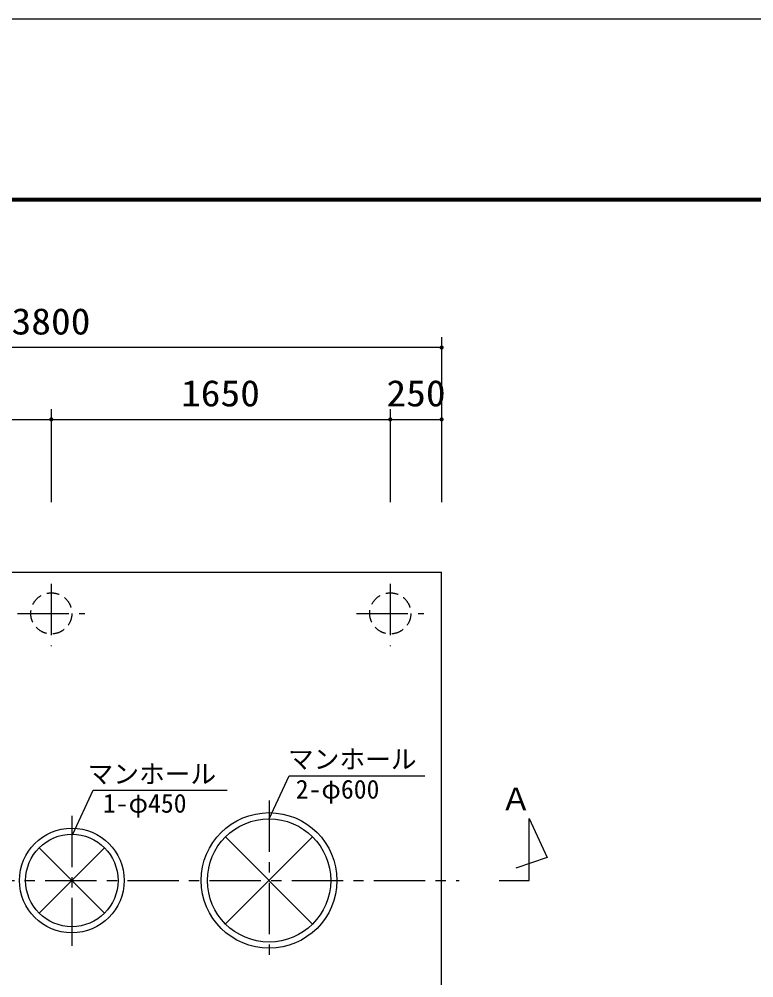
# Model space of a CAD drawing. Units: millimetres, scale not verified. Extents: x -14850 to 14850, y -10500 to 10500.
# Drawn here: x -8240 to -4664, y 5833 to 10500 of the extents above; entities that cross this region are included whole.
import ezdxf
from ezdxf.enums import TextEntityAlignment as Align

# ---------------------------------------------------------------- set-up
doc = ezdxf.new("R2010")
doc.units = ezdxf.units.MM
doc.header["$LTSCALE"] = 50
doc.linetypes.add('CHAIN1', pattern=[8, 5, -1, 1, -1])
doc.linetypes.add('DASHED1', pattern=[1.8, 1.2, -0.6])
for name, color, linetype, lineweight in [('0-0_機器', 5, 'Continuous', 25), ('0-1_空気管', 3, 'Continuous', 25), ('0-5_製作', 5, 'Continuous', 25), ('0-7_図面枠', 7, 'Continuous', 25), ('0-8_Axis_waku', 7, 'Continuous', 25)]:
    doc.layers.add(name, color=color, linetype=linetype, lineweight=lineweight)
doc.styles.add('ＭＳ ゴシック', font='')
doc.styles.get('ＭＳ ゴシック').set_extended_font_data('MS Gothic')

msp = doc.modelspace()

# ---------------------------------------------------------------- linework, layer by layer
at = {"layer": '0-0_機器', "color": 2}
for p in [(-9983.59, 7807.11), (-6183.59, 4807.11)]:
    msp.add_line(p, (-6183.59, 7807.11), dxfattribs=at)
at = {"layer": '0-0_機器', "color": 2, "linetype": 'CHAIN1'}
for p, q in [((-8083.59, 7751.07), (-8083.59, 7447.96)), ((-6433.59, 7751.07), (-6433.59, 7447.96)), ((-8248.34, 7607.11), (-7920.31, 7607.11)), ((-6598.34, 7607.11), (-6270.31, 7607.11))]:
    msp.add_line(p, q, dxfattribs=at)
at = {"layer": '0-0_機器', "color": 3}
msp.add_lwpolyline([(-5903.27, 6307.11), (-5756.91, 6307.11), (-5756.91, 6608.61), (-5670.39, 6418.28), (-5821.79, 6366.37)], dxfattribs=at)
at = {"layer": '0-0_機器', "color": 2, "linetype": 'DASHED1'}
for centre in [(-8083.59, 7607.11), (-6433.59, 7607.11)]:
    msp.add_circle(centre, 100, dxfattribs=at)
at = {"layer": '0-1_空気管', "color": 4}
for p, q in [((-7023.58, 6607.11), (-6926.37, 6817.08)), ((-6926.37, 6817.08), (-6264.86, 6817.08))]:
    msp.add_line(p, q, dxfattribs=at)
at = {"layer": '0-1_空気管', "linetype": 'CHAIN1'}
for p, q in [((-7023.58, 6695.73), (-7023.58, 5916.15)), ((-7983.59, 6622.48), (-7983.59, 5989.4)), ((-10113.45, 6307.11), (-6097.7, 6307.11))]:
    msp.add_line(p, q, dxfattribs=at)
at = {"layer": '0-1_空気管'}
for p, q in [((-7235.47, 6095.22), (-6811.45, 6519.24)), ((-7235.37, 6518.89), (-6811.45, 6094.98)), ((-8142.69, 6466.21), (-7824.48, 6148.01)), ((-8142.68, 6148.01), (-7824.49, 6466.21))]:
    msp.add_line(p, q, dxfattribs=at)
at = {"layer": '0-1_空気管', "color": 4}
msp.add_lwpolyline([(-7979.6, 6532.07), (-7880.2, 6746.74), (-7226.95, 6746.74)], dxfattribs=at)
at = {"layer": '0-1_空気管'}
for centre, radius in [((-7023.58, 6307.11), 330), ((-7023.58, 6307.11), 300), ((-7983.59, 6307.11), 255), ((-7983.59, 6307.11), 225)]:
    msp.add_circle(centre, radius, dxfattribs=at)
at = {"layer": '0-5_製作', "color": 2}
for p, q in [((-6183.59, 8951.42), (-6183.59, 8551.42)), ((-6183.59, 8901.42), (-9983.59, 8901.42)), ((-8083.59, 8601.42), (-8083.59, 8148.53)), ((-6433.59, 8601.42), (-6433.59, 8148.53)), ((-6183.59, 8601.42), (-6183.59, 8148.53)), ((-9733.59, 8551.42), (-8083.59, 8551.42)), ((-8083.59, 8551.42), (-6433.59, 8551.42)), ((-6433.59, 8551.42), (-6183.59, 8551.42))]:
    msp.add_line(p, q, dxfattribs=at)
at = {"layer": '0-5_製作'}
for points in [[(-6183.59, 8901.42), (-6193.59, 8901.42), (-6193.57, 8902.05)], [(-6183.59, 8901.42), (-6193.51, 8900.17), (-6193.59, 8901.42)], [(-6183.59, 8901.42), (-6193.57, 8902.05), (-6193.41, 8903.3)], [(-6183.59, 8901.42), (-6193.27, 8898.94), (-6193.51, 8900.17)], [(-6183.59, 8901.42), (-6193.41, 8903.3), (-6193.1, 8904.51)], [(-6183.59, 8901.42), (-6192.88, 8897.74), (-6193.27, 8898.94)], [(-6183.59, 8911.42), (-6193.1, 8904.51), (-6192.63, 8905.68)], [(-6183.59, 8901.42), (-6193.1, 8904.51), (-6183.59, 8911.42)], [(-6183.59, 8901.42), (-6192.35, 8896.61), (-6192.88, 8897.74)], [(-6183.59, 8911.42), (-6192.63, 8905.68), (-6184.84, 8911.34)], [(-6184.84, 8911.34), (-6192.63, 8905.68), (-6192.03, 8906.78)], [(-6183.59, 8901.42), (-6191.68, 8895.55), (-6192.35, 8896.61)], [(-6184.84, 8911.34), (-6192.03, 8906.78), (-6186.07, 8911.11)], [(-6186.07, 8911.11), (-6192.03, 8906.78), (-6191.29, 8907.8)], [(-6183.59, 8891.42), (-6191.68, 8895.55), (-6183.59, 8901.42)], [(-6183.59, 8891.42), (-6190.87, 8894.58), (-6191.68, 8895.55)], [(-6186.07, 8911.11), (-6191.29, 8907.8), (-6187.27, 8910.72)], [(-6187.27, 8910.72), (-6191.29, 8907.8), (-6190.43, 8908.71)], [(-6183.59, 8891.42), (-6189.96, 8893.72), (-6190.87, 8894.58)], [(-6187.27, 8910.72), (-6190.43, 8908.71), (-6188.4, 8910.19)], [(-6188.4, 8910.19), (-6190.43, 8908.71), (-6189.46, 8909.51)], [(-6183.59, 8891.42), (-6188.94, 8892.98), (-6189.96, 8893.72)], [(-6183.59, 8891.42), (-6187.84, 8892.37), (-6188.94, 8892.98)], [(-6183.59, 8891.42), (-6186.68, 8891.91), (-6187.84, 8892.37)], [(-6183.59, 8891.42), (-6185.46, 8891.6), (-6186.68, 8891.91)], [(-6183.59, 8891.42), (-6184.21, 8891.44), (-6185.46, 8891.6)], [(-6182.96, 8911.4), (-6183.59, 8901.42), (-6183.59, 8911.42)], [(-6181.71, 8911.25), (-6183.59, 8901.42), (-6182.96, 8911.4)], [(-6180.5, 8910.93), (-6183.59, 8901.42), (-6181.71, 8911.25)], [(-6179.33, 8910.47), (-6183.59, 8901.42), (-6180.5, 8910.93)], [(-6178.23, 8909.87), (-6183.59, 8901.42), (-6179.33, 8910.47)], [(-6177.21, 8909.13), (-6183.59, 8901.42), (-6178.23, 8909.87)], [(-6176.3, 8908.27), (-6183.59, 8901.42), (-6177.21, 8909.13)], [(-6175.5, 8907.3), (-6183.59, 8901.42), (-6176.3, 8908.27)], [(-6174.82, 8906.24), (-6183.59, 8901.42), (-6175.5, 8907.3)], [(-6174.82, 8906.24), (-6173.59, 8901.42), (-6183.59, 8901.42)], [(-6173.59, 8901.42), (-6183.59, 8891.42), (-6183.59, 8901.42)], [(-6173.6, 8900.8), (-6183.59, 8891.42), (-6173.59, 8901.42)], [(-6173.76, 8899.55), (-6183.59, 8891.42), (-6173.6, 8900.8)], [(-6174.07, 8898.33), (-6183.59, 8891.42), (-6173.76, 8899.55)], [(-6174.54, 8897.17), (-6183.59, 8891.42), (-6174.07, 8898.33)], [(-6174.54, 8897.17), (-6182.33, 8891.5), (-6183.59, 8891.42)], [(-6175.14, 8896.06), (-6182.33, 8891.5), (-6174.54, 8897.17)], [(-6175.14, 8896.06), (-6181.1, 8891.74), (-6182.33, 8891.5)], [(-6175.88, 8895.05), (-6181.1, 8891.74), (-6175.14, 8896.06)], [(-6175.88, 8895.05), (-6179.9, 8892.13), (-6181.1, 8891.74)], [(-6176.74, 8894.13), (-6179.9, 8892.13), (-6175.88, 8895.05)], [(-6176.74, 8894.13), (-6178.77, 8892.66), (-6179.9, 8892.13)], [(-6177.71, 8893.33), (-6178.77, 8892.66), (-6176.74, 8894.13)], [(-6174.29, 8905.1), (-6173.59, 8901.42), (-6174.82, 8906.24)], [(-6173.9, 8903.91), (-6173.59, 8901.42), (-6174.29, 8905.1)], [(-6173.66, 8902.68), (-6173.59, 8901.42), (-6173.9, 8903.91)], [(-8083.59, 8561.42), (-8093.59, 8551.42), (-8093.57, 8552.05)], [(-8083.59, 8551.42), (-8093.59, 8551.42), (-8083.59, 8561.42)], [(-8083.59, 8551.42), (-8093.51, 8550.17), (-8093.59, 8551.42)], [(-8083.59, 8561.42), (-8093.57, 8552.05), (-8084.84, 8561.34)], [(-8084.84, 8561.34), (-8093.57, 8552.05), (-8093.41, 8553.3)], [(-8083.59, 8551.42), (-8093.27, 8548.94), (-8093.51, 8550.17)], [(-8084.84, 8561.34), (-8093.41, 8553.3), (-8086.07, 8561.11)], [(-8086.07, 8561.11), (-8093.41, 8553.3), (-8093.1, 8554.51)], [(-8083.59, 8551.42), (-8092.88, 8547.74), (-8093.27, 8548.94)], [(-8086.07, 8561.11), (-8093.1, 8554.51), (-8087.27, 8560.72)], [(-8087.27, 8560.72), (-8093.1, 8554.51), (-8092.63, 8555.68)], [(-8083.59, 8551.42), (-8092.35, 8546.61), (-8092.88, 8547.74)], [(-8087.27, 8560.72), (-8092.63, 8555.68), (-8088.4, 8560.19)], [(-8088.4, 8560.19), (-8092.63, 8555.68), (-8092.03, 8556.78)], [(-8083.59, 8551.42), (-8091.68, 8545.55), (-8092.35, 8546.61)], [(-8088.4, 8560.19), (-8092.03, 8556.78), (-8089.46, 8559.51)], [(-8089.46, 8559.51), (-8092.03, 8556.78), (-8091.29, 8557.8)], [(-8083.59, 8551.42), (-8090.87, 8544.58), (-8091.68, 8545.55)], [(-8089.46, 8559.51), (-8091.29, 8557.8), (-8090.43, 8558.71)], [(-8083.59, 8551.42), (-8089.96, 8543.72), (-8090.87, 8544.58)], [(-8083.59, 8541.42), (-8089.96, 8543.72), (-8083.59, 8551.42)], [(-8083.59, 8541.42), (-8088.94, 8542.98), (-8089.96, 8543.72)], [(-8083.59, 8541.42), (-8087.84, 8542.37), (-8088.94, 8542.98)], [(-8083.59, 8541.42), (-8086.68, 8541.91), (-8087.84, 8542.37)], [(-8083.59, 8541.42), (-8085.46, 8541.6), (-8086.68, 8541.91)], [(-8083.59, 8541.42), (-8084.21, 8541.44), (-8085.46, 8541.6)], [(-8082.96, 8561.4), (-8083.59, 8551.42), (-8083.59, 8561.42)], [(-8081.71, 8561.25), (-8083.59, 8551.42), (-8082.96, 8561.4)], [(-8080.5, 8560.93), (-8083.59, 8551.42), (-8081.71, 8561.25)], [(-8079.33, 8560.47), (-8083.59, 8551.42), (-8080.5, 8560.93)], [(-8078.23, 8559.87), (-8083.59, 8551.42), (-8079.33, 8560.47)], [(-8077.21, 8559.13), (-8083.59, 8551.42), (-8078.23, 8559.87)], [(-8076.3, 8558.27), (-8083.59, 8551.42), (-8077.21, 8559.13)], [(-8076.3, 8558.27), (-8073.59, 8551.42), (-8083.59, 8551.42)], [(-8073.59, 8551.42), (-8083.59, 8541.42), (-8083.59, 8551.42)], [(-8073.6, 8550.8), (-8083.59, 8541.42), (-8073.59, 8551.42)], [(-8073.6, 8550.8), (-8082.33, 8541.5), (-8083.59, 8541.42)], [(-8073.76, 8549.55), (-8082.33, 8541.5), (-8073.6, 8550.8)], [(-8073.76, 8549.55), (-8081.1, 8541.74), (-8082.33, 8541.5)], [(-8074.07, 8548.33), (-8081.1, 8541.74), (-8073.76, 8549.55)], [(-8074.07, 8548.33), (-8079.9, 8542.13), (-8081.1, 8541.74)], [(-8074.54, 8547.17), (-8079.9, 8542.13), (-8074.07, 8548.33)], [(-8074.54, 8547.17), (-8078.77, 8542.66), (-8079.9, 8542.13)], [(-8075.14, 8546.06), (-8078.77, 8542.66), (-8074.54, 8547.17)], [(-8075.14, 8546.06), (-8077.71, 8543.33), (-8078.77, 8542.66)], [(-8075.88, 8545.05), (-8077.71, 8543.33), (-8075.14, 8546.06)], [(-8075.88, 8545.05), (-8076.74, 8544.13), (-8077.71, 8543.33)], [(-8075.5, 8557.3), (-8073.59, 8551.42), (-8076.3, 8558.27)], [(-8074.82, 8556.24), (-8073.59, 8551.42), (-8075.5, 8557.3)], [(-8074.29, 8555.1), (-8073.59, 8551.42), (-8074.82, 8556.24)], [(-8073.9, 8553.91), (-8073.59, 8551.42), (-8074.29, 8555.1)], [(-8073.66, 8552.68), (-8073.59, 8551.42), (-8073.9, 8553.91)], [(-6433.59, 8551.42), (-6443.59, 8551.42), (-6443.57, 8552.05)], [(-6433.59, 8551.42), (-6443.51, 8550.17), (-6443.59, 8551.42)], [(-6433.59, 8551.42), (-6443.57, 8552.05), (-6443.41, 8553.3)], [(-6433.59, 8551.42), (-6443.27, 8548.94), (-6443.51, 8550.17)], [(-6433.59, 8561.42), (-6443.41, 8553.3), (-6443.1, 8554.51)], [(-6433.59, 8551.42), (-6443.41, 8553.3), (-6433.59, 8561.42)], [(-6433.59, 8551.42), (-6442.88, 8547.74), (-6443.27, 8548.94)], [(-6433.59, 8561.42), (-6443.1, 8554.51), (-6434.84, 8561.34)], [(-6434.84, 8561.34), (-6443.1, 8554.51), (-6442.63, 8555.68)], [(-6433.59, 8551.42), (-6442.35, 8546.61), (-6442.88, 8547.74)], [(-6434.84, 8561.34), (-6442.63, 8555.68), (-6436.07, 8561.11)], [(-6436.07, 8561.11), (-6442.63, 8555.68), (-6442.03, 8556.78)], [(-6433.59, 8551.42), (-6441.68, 8545.55), (-6442.35, 8546.61)], [(-6436.07, 8561.11), (-6442.03, 8556.78), (-6437.27, 8560.72)], [(-6437.27, 8560.72), (-6442.03, 8556.78), (-6441.29, 8557.8)], [(-6433.59, 8551.42), (-6440.88, 8544.58), (-6441.68, 8545.55)], [(-6437.27, 8560.72), (-6441.29, 8557.8), (-6438.4, 8560.19)], [(-6438.4, 8560.19), (-6441.29, 8557.8), (-6440.43, 8558.71)], [(-6433.59, 8541.42), (-6440.88, 8544.58), (-6433.59, 8551.42)], [(-6433.59, 8541.42), (-6439.96, 8543.72), (-6440.88, 8544.58)], [(-6438.4, 8560.19), (-6440.43, 8558.71), (-6439.46, 8559.51)], [(-6433.59, 8541.42), (-6438.94, 8542.98), (-6439.96, 8543.72)], [(-6433.59, 8541.42), (-6437.84, 8542.37), (-6438.94, 8542.98)], [(-6433.59, 8541.42), (-6436.68, 8541.91), (-6437.84, 8542.37)], [(-6433.59, 8541.42), (-6435.46, 8541.6), (-6436.68, 8541.91)], [(-6433.59, 8541.42), (-6434.21, 8541.44), (-6435.46, 8541.6)], [(-6432.96, 8561.4), (-6433.59, 8551.42), (-6433.59, 8561.42)], [(-6431.71, 8561.25), (-6433.59, 8551.42), (-6432.96, 8561.4)], [(-6430.5, 8560.93), (-6433.59, 8551.42), (-6431.71, 8561.25)], [(-6429.33, 8560.47), (-6433.59, 8551.42), (-6430.5, 8560.93)], [(-6428.23, 8559.87), (-6433.59, 8551.42), (-6429.33, 8560.47)], [(-6427.21, 8559.13), (-6433.59, 8551.42), (-6428.23, 8559.87)], [(-6426.3, 8558.27), (-6433.59, 8551.42), (-6427.21, 8559.13)], [(-6425.5, 8557.3), (-6433.59, 8551.42), (-6426.3, 8558.27)], [(-6425.5, 8557.3), (-6423.59, 8551.42), (-6433.59, 8551.42)], [(-6423.59, 8551.42), (-6433.59, 8541.42), (-6433.59, 8551.42)], [(-6423.61, 8550.8), (-6433.59, 8541.42), (-6423.59, 8551.42)], [(-6423.76, 8549.55), (-6433.59, 8541.42), (-6423.61, 8550.8)], [(-6424.08, 8548.33), (-6433.59, 8541.42), (-6423.76, 8549.55)], [(-6424.08, 8548.33), (-6432.33, 8541.5), (-6433.59, 8541.42)], [(-6424.54, 8547.17), (-6432.33, 8541.5), (-6424.08, 8548.33)], [(-6424.54, 8547.17), (-6431.1, 8541.74), (-6432.33, 8541.5)], [(-6425.14, 8546.06), (-6431.1, 8541.74), (-6424.54, 8547.17)], [(-6425.14, 8546.06), (-6429.9, 8542.13), (-6431.1, 8541.74)], [(-6425.88, 8545.05), (-6429.9, 8542.13), (-6425.14, 8546.06)], [(-6425.88, 8545.05), (-6428.77, 8542.66), (-6429.9, 8542.13)], [(-6426.74, 8544.13), (-6428.77, 8542.66), (-6425.88, 8545.05)], [(-6426.74, 8544.13), (-6427.71, 8543.33), (-6428.77, 8542.66)], [(-6424.82, 8556.24), (-6423.59, 8551.42), (-6425.5, 8557.3)], [(-6424.29, 8555.1), (-6423.59, 8551.42), (-6424.82, 8556.24)], [(-6423.9, 8553.91), (-6423.59, 8551.42), (-6424.29, 8555.1)], [(-6423.66, 8552.68), (-6423.59, 8551.42), (-6423.9, 8553.91)], [(-6183.59, 8551.42), (-6193.59, 8551.42), (-6193.57, 8552.05)], [(-6183.59, 8551.42), (-6193.51, 8550.17), (-6193.59, 8551.42)], [(-6183.59, 8551.42), (-6193.57, 8552.05), (-6193.41, 8553.3)], [(-6183.59, 8551.42), (-6193.27, 8548.94), (-6193.51, 8550.17)], [(-6183.59, 8551.42), (-6193.41, 8553.3), (-6193.1, 8554.51)], [(-6183.59, 8551.42), (-6192.88, 8547.74), (-6193.27, 8548.94)], [(-6183.59, 8561.42), (-6193.1, 8554.51), (-6192.63, 8555.68)], [(-6183.59, 8551.42), (-6193.1, 8554.51), (-6183.59, 8561.42)], [(-6183.59, 8551.42), (-6192.35, 8546.61), (-6192.88, 8547.74)], [(-6183.59, 8561.42), (-6192.63, 8555.68), (-6184.84, 8561.34)], [(-6184.84, 8561.34), (-6192.63, 8555.68), (-6192.03, 8556.78)], [(-6183.59, 8551.42), (-6191.68, 8545.55), (-6192.35, 8546.61)], [(-6184.84, 8561.34), (-6192.03, 8556.78), (-6186.07, 8561.11)], [(-6186.07, 8561.11), (-6192.03, 8556.78), (-6191.29, 8557.8)], [(-6183.59, 8541.42), (-6191.68, 8545.55), (-6183.59, 8551.42)], [(-6183.59, 8541.42), (-6190.87, 8544.58), (-6191.68, 8545.55)], [(-6186.07, 8561.11), (-6191.29, 8557.8), (-6187.27, 8560.72)], [(-6187.27, 8560.72), (-6191.29, 8557.8), (-6190.43, 8558.71)], [(-6183.59, 8541.42), (-6189.96, 8543.72), (-6190.87, 8544.58)], [(-6187.27, 8560.72), (-6190.43, 8558.71), (-6188.4, 8560.19)], [(-6188.4, 8560.19), (-6190.43, 8558.71), (-6189.46, 8559.51)], [(-6183.59, 8541.42), (-6188.94, 8542.98), (-6189.96, 8543.72)], [(-6183.59, 8541.42), (-6187.84, 8542.37), (-6188.94, 8542.98)], [(-6183.59, 8541.42), (-6186.68, 8541.91), (-6187.84, 8542.37)], [(-6183.59, 8541.42), (-6185.46, 8541.6), (-6186.68, 8541.91)], [(-6183.59, 8541.42), (-6184.21, 8541.44), (-6185.46, 8541.6)], [(-6182.96, 8561.4), (-6183.59, 8551.42), (-6183.59, 8561.42)], [(-6181.71, 8561.25), (-6183.59, 8551.42), (-6182.96, 8561.4)], [(-6180.5, 8560.93), (-6183.59, 8551.42), (-6181.71, 8561.25)], [(-6179.33, 8560.47), (-6183.59, 8551.42), (-6180.5, 8560.93)], [(-6178.23, 8559.87), (-6183.59, 8551.42), (-6179.33, 8560.47)], [(-6177.21, 8559.13), (-6183.59, 8551.42), (-6178.23, 8559.87)], [(-6176.3, 8558.27), (-6183.59, 8551.42), (-6177.21, 8559.13)], [(-6175.5, 8557.3), (-6183.59, 8551.42), (-6176.3, 8558.27)], [(-6174.82, 8556.24), (-6183.59, 8551.42), (-6175.5, 8557.3)], [(-6174.82, 8556.24), (-6173.59, 8551.42), (-6183.59, 8551.42)], [(-6173.59, 8551.42), (-6183.59, 8541.42), (-6183.59, 8551.42)], [(-6173.6, 8550.8), (-6183.59, 8541.42), (-6173.59, 8551.42)], [(-6173.76, 8549.55), (-6183.59, 8541.42), (-6173.6, 8550.8)], [(-6174.07, 8548.33), (-6183.59, 8541.42), (-6173.76, 8549.55)], [(-6174.54, 8547.17), (-6183.59, 8541.42), (-6174.07, 8548.33)], [(-6174.54, 8547.17), (-6182.33, 8541.5), (-6183.59, 8541.42)], [(-6175.14, 8546.06), (-6182.33, 8541.5), (-6174.54, 8547.17)], [(-6175.14, 8546.06), (-6181.1, 8541.74), (-6182.33, 8541.5)], [(-6175.88, 8545.05), (-6181.1, 8541.74), (-6175.14, 8546.06)], [(-6175.88, 8545.05), (-6179.9, 8542.13), (-6181.1, 8541.74)], [(-6176.74, 8544.13), (-6179.9, 8542.13), (-6175.88, 8545.05)], [(-6176.74, 8544.13), (-6178.77, 8542.66), (-6179.9, 8542.13)], [(-6177.71, 8543.33), (-6178.77, 8542.66), (-6176.74, 8544.13)], [(-6174.29, 8555.1), (-6173.59, 8551.42), (-6174.82, 8556.24)], [(-6173.9, 8553.91), (-6173.59, 8551.42), (-6174.29, 8555.1)], [(-6173.66, 8552.68), (-6173.59, 8551.42), (-6173.9, 8553.91)]]:
    msp.add_solid(points, dxfattribs=at)
at = {"layer": '0-7_図面枠'}
msp.add_lwpolyline([(-14850, -10500), (14850, -10500), (14850, 10500), (-14850, 10500)], close=True, dxfattribs=at)
at = {"layer": '0-8_Axis_waku'}
for p, q in [((-12964, 9629), (14014, 9629)), ((-12963, 9628), (14013, 9628)), ((-12962, 9627), (14012, 9627)), ((-12961, 9626), (14011, 9626)), ((-12960, 9625), (14010, 9625)), ((-12959, 9624), (14009, 9624)), ((-12958, 9623), (14008, 9623)), ((-12957, 9622), (14007, 9622)), ((-12956, 9621), (14006, 9621)), ((-12955, 9620), (14005, 9620)), ((-12954, 9619), (14004, 9619)), ((-12953, 9618), (14003, 9618)), ((-12952, 9617), (14002, 9617)), ((-12951, 9616), (14001, 9616)), ((-12950, 9615), (14000, 9615))]:
    msp.add_line(p, q, dxfattribs=at)

# ---------------------------------------------------------------- texts
at = {"layer": '0-0_機器', "color": 4, "style": 'ＭＳ ゴシック'}
msp.add_text('Ａ', height=110, dxfattribs=at).set_placement((-5896.87, 6616), align=Align.BOTTOM_LEFT)
at = {"layer": '0-1_空気管', "color": 4, "style": 'ＭＳ ゴシック'}
for s, p in [('マンホール', (-6931.79, 6824.1)), ('マンホール', (-7907.23, 6752.34)), ('2-φ600', (-6893.74, 6677.91)), ('1-φ450', (-7832.47, 6609.48))]:
    msp.add_text(s, height=91.79, dxfattribs=at).set_placement(p, align=Align.BOTTOM_LEFT)
at = {"layer": '0-5_製作', "color": 4, "style": 'ＭＳ ゴシック', "width": 1.1}
for s, p in [('3800', (-8277.34, 8926.42)), ('1650', (-7452.34, 8576.42)), ('250', (-6452.34, 8576.42))]:
    msp.add_text(s, height=128.4, dxfattribs=at).set_placement(p, align=Align.BOTTOM_LEFT)

doc.saveas('drawing.dxf')
